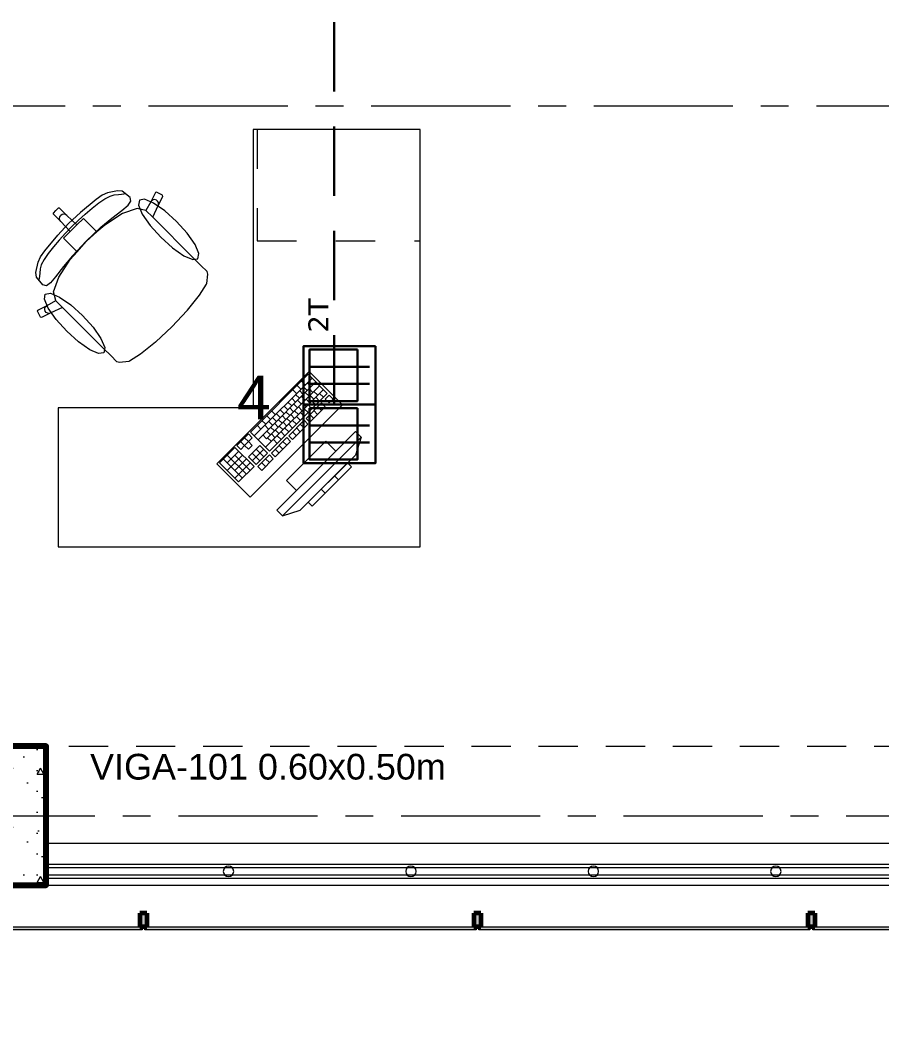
# Model space of a CAD drawing. Header units: inches. Extents: x -19 to 5698, y -728 to 92.
# Drawn here: x 400.877 to 403.973, y 6.698 to 10.31 of the extents above; entities that cross this region are included whole.
import ezdxf

# ---------------------------------------------------------------- set-up
doc = ezdxf.new("R2010")
doc.units = ezdxf.units.IN
doc.header["$MEASUREMENT"] = 0
doc.set_wipeout_variables(frame=1)
for name, pattern in [('HIDDEN', [0.375, 0.25, -0.125]), ('Hidden Line', [0.195611, 0.141111, -0.0545]), ('Punto & Raya', [0.65, 0.5, -0.075, 0, -0.075]), ('Rayas', [0.282222, 0.141111, -0.141111]), ('Wipeout_Contour', [1, 0, -1])]:
    doc.linetypes.add(name, pattern=pattern)
doc.layers.get('0').update_dxf_attribs({"color": 61})
doc.layers.add('00 conduct tomacorr', color=120, linetype='HIDDEN', lineweight=30)
doc.layers.add('00 IE LUZ EMERGENCIA', color=253, linetype='Continuous', lineweight=0)
for name, color, linetype in [('02 _ ARQ _ ALB _ Ejes Generales', 251, 'Continuous'), ('02 _ ARQ _ ZON _ Espacio.3D', 7, 'Continuous'), ('08 _ STR _ EXT _ 06 Columnas', 7, 'Continuous'), ('08 _ STR _ EXT _ 07 Losa Aligerada', 7, 'Continuous'), ('08 _ STR _ EXT _ 09 Vigas', 251, 'Continuous'), ('Acabado - Muros', 7, 'Continuous'), ('Estructura - 04 MURO', 7, 'Continuous'), ('Interior - Escaleras & Barandillas', 7, 'Continuous'), ('Interior - Mobiliario', 7, 'Continuous'), ('Marcador - Secciones', 7, 'Continuous'), ('Notas - Etiquetas', 7, 'Continuous')]:
    doc.layers.add(name, color=color, linetype=linetype)
doc.styles.add('Annotative', font='arial.ttf')
doc.styles.add('Estilo_Generado_4', font='swisse.ttf')

# ---------------------------------------------------------------- blocks, each defined once
blk = doc.blocks.new('CAJA POP UP 6 MODULOS')
at = {"layer": '00 conduct tomacorr', "linetype": 'Continuous'}
for p, q in [((-0.095, -0.165), (-0.095, -0.0151)), ((-0.052, -0.165), (-0.052, -0.0151)), ((0.052, -0.165), (0.052, -0.0151)), ((0.095, -0.165), (0.095, -0.0151)), ((0, -0.165), (0, -0.18))]:
    blk.add_line(p, q, dxfattribs=at)
for points in [[(-0.147, 0), (0.147, 0), (0.147, -0.18), (-0.147, -0.18)], [(0, 0), (0.147, 0), (0.147, -0.18), (0, -0.18)]]:
    blk.add_lwpolyline(points, close=True, dxfattribs=at)
for points in [[(-0.138, -0.045), (-0.009, -0.045), (-0.009, -0.165), (-0.138, -0.165), (-0.138, -0.045)], [(0.009, -0.045), (0.138, -0.045), (0.138, -0.165), (0.009, -0.165), (0.009, -0.045)]]:
    blk.add_lwpolyline(points, dxfattribs=at)
at = {"color": 1, "insert": (-0.1807, -0.168), "char_height": 0.05, "attachment_point": 1, "rotation": 180}
blk.add_mtext_dynamic_manual_height_columns('{\\fVerdana|b0|i0|c0|p34;2T}', width=0.000481, gutter_width=0.1561, heights=[0], dxfattribs=at)

msp = doc.modelspace()

# ---------------------------------------------------------------- hatches: boundary and pattern name
at = {"layer": 'Acabado - Muros', "linetype": 'Continuous', "lineweight": 0}
for points in [[(401.3076, 7.1), (401.3076, 7.05), (401.3326, 7.05), (401.3326, 7.1)], [(402.5076, 7.1), (402.5076, 7.05), (402.5326, 7.05), (402.5326, 7.1)], [(403.7076, 7.1), (403.7076, 7.05), (403.7326, 7.05), (403.7326, 7.1)]]:
    msp.add_hatch(color=254, dxfattribs=at).paths.add_polyline_path(points)
at = {"layer": 'Acabado - Muros', "linetype": 'Continuous', "lineweight": 9}
for points in [[(400.1251, 7.04), (401.3151, 7.04), (401.3151, 7.05), (400.1251, 7.05)], [(401.3251, 7.04), (402.5151, 7.04), (402.5151, 7.05), (401.3251, 7.05)], [(402.5251, 7.04), (403.7151, 7.04), (403.7151, 7.05), (402.5251, 7.05)], [(403.7251, 7.04), (404.9151, 7.04), (404.9151, 7.05), (403.7251, 7.05)]]:
    msp.add_hatch(color=250, dxfattribs=at).paths.add_polyline_path(points)

# ---------------------------------------------------------------- linework, layer by layer
at = {"layer": '00 conduct tomacorr'}
msp.add_line((402.0059, 8.9276, 0), (402.0059, 12.8195, 0), dxfattribs=at)
at = {"layer": '02 _ ARQ _ ALB _ Ejes Generales', "color": 251, "linetype": 'Punto & Raya', "lineweight": 13, "true_color": 0x636466}
msp.add_line((375.8455, 7.45), (424.5701, 7.45), dxfattribs=at)
at = {"layer": '02 _ ARQ _ ZON _ Espacio.3D', "color": 254, "linetype": 'Continuous', "lineweight": 0, "flags": 128}
msp.add_lwpolyline([(407.0701, 7.7), (407.0697, 17.15), (400.5701, 17.15), (400.5701, 16.5), (400.345, 16.5), (400.345, 8.1), (400.5701, 8.1), (400.5701, 7.7), (400.9701, 7.7), (400.97, 7.3509), (406.8701, 7.35), (406.8701, 7.7)], close=True, dxfattribs=at)
at = {"layer": '08 _ STR _ EXT _ 07 Losa Aligerada', "color": 7, "linetype": 'Continuous', "lineweight": 18, "flags": 128}
msp.add_lwpolyline([(392.3198, 6.2), (397.1712, 6.2), (397.1712, 7.2), (407.0701, 7.2), (407.0701, 6.8828), (408.0698, 6.8828), (408.0698, 4.1), (413.5698, 4.1)], dxfattribs=at)
at = {"layer": '08 _ STR _ EXT _ 09 Vigas', "color": 251, "linetype": 'Hidden Line', "lineweight": 13, "true_color": 0x636466}
msp.add_line((400.5701, 7.7), (407.0701, 7.7), dxfattribs=at)
at = {"layer": 'Acabado - Muros', "color": 7, "linetype": 'Continuous', "lineweight": 60}
for p, q in [((401.3326, 7.1), (401.3076, 7.1)), ((401.3076, 7.1), (401.3076, 7.05)), ((401.3326, 7.1), (401.3326, 7.05)), ((402.5076, 7.1), (402.5076, 7.05)), ((402.5326, 7.1), (402.5076, 7.1)), ((402.5326, 7.1), (402.5326, 7.05)), ((403.7076, 7.1), (403.7076, 7.05)), ((403.7326, 7.1), (403.7076, 7.1)), ((403.7326, 7.1), (403.7326, 7.05)), ((401.3326, 7.05), (401.3076, 7.05)), ((402.5326, 7.05), (402.5076, 7.05)), ((403.7326, 7.05), (403.7076, 7.05))]:
    msp.add_line(p, q, dxfattribs=at)
at = {"layer": 'Acabado - Muros', "color": 7, "linetype": 'Continuous', "lineweight": 13, "flags": 128}
for points in [[(400.1251, 7.04), (400.1251, 7.05), (401.3151, 7.05), (401.3151, 7.04)], [(401.3251, 7.04), (401.3251, 7.05), (402.5151, 7.05), (402.5151, 7.04)], [(402.5251, 7.04), (402.5251, 7.05), (403.7151, 7.05), (403.7151, 7.04)], [(403.7251, 7.04), (403.7251, 7.05), (404.9151, 7.05), (404.9151, 7.04)]]:
    msp.add_lwpolyline(points, close=True, dxfattribs=at)
at = {"layer": 'Interior - Mobiliario', "color": 175, "linetype": 'Rayas', "lineweight": 13}
for p, q in [((401.729, 9.9162), (401.729, 9.5162)), ((401.729, 9.5162), (402.314, 9.5162))]:
    msp.add_line(p, q, dxfattribs=at)
at = {"layer": 'Interior - Mobiliario', "color": 175, "linetype": 'Continuous', "lineweight": 13}
for p, q in [((401.1718, 9.6799), (401.1501, 9.665)), ((401.1911, 9.6888), (401.1718, 9.6799)), ((401.2272, 9.6966), (401.1911, 9.6888)), ((401.2003, 9.6772), (401.215, 9.6811)), ((401.215, 9.6811), (401.2304, 9.6823)), ((401.244, 9.6947), (401.2272, 9.6966)), ((401.2304, 9.6823), (401.2412, 9.6843)), ((401.2412, 9.6843), (401.2493, 9.6851)), ((401.2718, 9.6715), (401.244, 9.6947)), ((401.2493, 9.6851), (401.2538, 9.6859)), ((401.3632, 9.6896), (401.3462, 9.6564)), ((401.3672, 9.6909), (401.3632, 9.6896)), ((401.3886, 9.6801), (401.3672, 9.6909)), ((401.3899, 9.676), (401.3886, 9.6801)), ((401.1501, 9.665), (401.0934, 9.6181)), ((401.1358, 9.6338), (401.1596, 9.6524)), ((401.1596, 9.6524), (401.1815, 9.6672)), ((401.1815, 9.6672), (401.2003, 9.6772)), ((401.2429, 9.6257), (401.2652, 9.6443)), ((401.2652, 9.6443), (401.2752, 9.6586)), ((401.2752, 9.6586), (401.2718, 9.6715)), ((401.3462, 9.6564), (401.3289, 9.6254)), ((401.3499, 9.6611), (401.3462, 9.6564)), ((401.355, 9.664), (401.3499, 9.6611)), ((401.3608, 9.6647), (401.355, 9.664)), ((401.3664, 9.6631), (401.3608, 9.6647)), ((401.371, 9.6595), (401.3664, 9.6631)), ((401.3739, 9.6544), (401.371, 9.6595)), ((401.3729, 9.6429), (401.3899, 9.676)), ((401.3729, 9.6429), (401.3745, 9.6486)), ((401.3745, 9.6486), (401.3739, 9.6544)), ((400.9969, 9.6163), (401.0054, 9.6248)), ((400.9969, 9.612), (400.9969, 9.6163)), ((401.023, 9.5859), (400.9969, 9.612)), ((401.014, 9.6334), (401.0054, 9.6248)), ((401.0182, 9.6334), (401.014, 9.6334)), ((401.0443, 9.6073), (401.0182, 9.6334)), ((401.0198, 9.6023), (401.0231, 9.6072)), ((401.028, 9.6105), (401.0231, 9.6072)), ((401.0337, 9.6116), (401.028, 9.6105)), ((401.0395, 9.6105), (401.0337, 9.6116)), ((401.0443, 9.6073), (401.0395, 9.6105)), ((401.0808, 9.5733), (401.0443, 9.6073)), ((401.0934, 9.6181), (401.0512, 9.579)), ((401.0864, 9.5901), (401.1111, 9.6127)), ((401.1111, 9.6127), (401.1358, 9.6338)), ((401.245, 9.6146), (401.1811, 9.5732)), ((401.2068, 9.5978), (401.2429, 9.6257)), ((401.2969, 9.6329), (401.245, 9.6146)), ((401.3289, 9.6254), (401.2969, 9.6329)), ((401.3291, 9.6254), (401.3289, 9.6254)), ((401.3291, 9.6254), (401.3533, 9.6012)), ((401.3533, 9.6012), (401.3729, 9.6429)), ((401.0121, 9.5368), (401.0512, 9.579)), ((401.0186, 9.5965), (401.0198, 9.6023)), ((401.0197, 9.5908), (401.0186, 9.5965)), ((401.023, 9.5859), (401.0197, 9.5908)), ((401.057, 9.5494), (401.023, 9.5859)), ((401.063, 9.5673), (401.0864, 9.5901)), ((401.0808, 9.5733), (401.0689, 9.5614)), ((401.1045, 9.5969), (401.0808, 9.5733)), ((401.1256, 9.5758), (401.1045, 9.5969)), ((401.153, 9.5484), (401.1256, 9.5758)), ((401.1811, 9.5732), (401.153, 9.5484)), ((401.1675, 9.565), (401.2068, 9.5978)), ((401.5012, 9.4533), (401.3533, 9.6012)), ((400.9653, 9.4801), (401.0121, 9.5368)), ((401.0402, 9.5438), (401.0176, 9.5192)), ((401.0333, 9.5258), (401.057, 9.5494)), ((401.063, 9.5673), (401.0402, 9.5438)), ((401.057, 9.5494), (401.0689, 9.5614)), ((401.1147, 9.5156), (401.1675, 9.565)), ((401.153, 9.5484), (401.1152, 9.5151)), ((401.0176, 9.5192), (400.9964, 9.4944)), ((401.0545, 9.5046), (401.0333, 9.5258)), ((401.0818, 9.4773), (401.0545, 9.5046)), ((401.1147, 9.5156), (401.0652, 9.4628)), ((401.0818, 9.4773), (401.1152, 9.5151)), ((400.9504, 9.4584), (400.9653, 9.4801)), ((400.9779, 9.4706), (400.963, 9.4488)), ((400.9964, 9.4944), (400.9779, 9.4706)), ((401.0652, 9.4628), (401.0325, 9.4235)), ((401.0571, 9.4491), (401.0818, 9.4773)), ((400.9337, 9.4031), (400.9414, 9.4392)), ((400.9414, 9.4392), (400.9504, 9.4584)), ((400.953, 9.43), (400.9491, 9.4152)), ((400.963, 9.4488), (400.953, 9.43)), ((401.0157, 9.3853), (401.0571, 9.4491)), ((401.5267, 9.4278), (401.5012, 9.4533)), ((401.5487, 9.4058), (401.5267, 9.4278)), ((400.9355, 9.3863), (400.9337, 9.4031)), ((400.948, 9.3998), (400.946, 9.3891)), ((400.9491, 9.4152), (400.948, 9.3998)), ((401.0325, 9.4235), (401.0046, 9.3873)), ((401.5475, 9.3626), (401.5515, 9.3966)), ((401.5515, 9.3966), (401.5487, 9.4058)), ((400.9587, 9.3584), (400.9355, 9.3863)), ((400.9452, 9.381), (400.9444, 9.3765)), ((400.946, 9.3891), (400.9452, 9.381)), ((400.9716, 9.355), (400.9587, 9.3584)), ((400.986, 9.3651), (400.9716, 9.355)), ((401.0046, 9.3873), (400.986, 9.3651)), ((400.9974, 9.3333), (401.0157, 9.3853)), ((401.5217, 9.3205), (401.5466, 9.3605)), ((401.5466, 9.3605), (401.5475, 9.3626)), ((401.0048, 9.3014), (400.9974, 9.3333)), ((401.4782, 9.2668), (401.5217, 9.3205)), ((400.9407, 9.2671), (400.9738, 9.2841)), ((400.9692, 9.2804), (400.9738, 9.2841)), ((400.9738, 9.2841), (401.0048, 9.3014)), ((401.0049, 9.3012), (401.0048, 9.3014)), ((401.0049, 9.3012), (401.0291, 9.2769)), ((400.9394, 9.263), (400.9407, 9.2671)), ((400.9502, 9.2417), (400.9394, 9.263)), ((400.9873, 9.2573), (400.9542, 9.2404)), ((400.9656, 9.2695), (400.9663, 9.2753)), ((400.9671, 9.2638), (400.9656, 9.2695)), ((400.9663, 9.2753), (400.9692, 9.2804)), ((400.9708, 9.2592), (400.9671, 9.2638)), ((400.9759, 9.2564), (400.9708, 9.2592)), ((400.9817, 9.2557), (400.9759, 9.2564)), ((400.9873, 9.2573), (400.9817, 9.2557)), ((401.0291, 9.2769), (400.9873, 9.2573)), ((401.177, 9.1291), (401.0291, 9.2769)), ((401.4226, 9.2076), (401.4775, 9.266)), ((401.4775, 9.266), (401.4782, 9.2668)), ((400.9542, 9.2404), (400.9502, 9.2417)), ((401.4226, 9.2076), (401.3643, 9.1528)), ((401.3635, 9.1521), (401.3098, 9.1085)), ((401.3643, 9.1528), (401.3635, 9.1521)), ((401.2025, 9.1036), (401.177, 9.1291)), ((401.2244, 9.0816), (401.2025, 9.1036)), ((401.3098, 9.1085), (401.2698, 9.0836)), ((401.2337, 9.0787), (401.2244, 9.0816)), ((401.2676, 9.0827), (401.2337, 9.0787)), ((401.2698, 9.0836), (401.2676, 9.0827)), ((401.9121, 9.0367), (401.7043, 8.829)), ((401.9806, 8.9681), (401.9121, 9.0367)), ((401.9258, 9.023), (401.7181, 8.8153)), ((401.9395, 9.0093), (401.7318, 8.8015)), ((401.9532, 8.9955), (401.7628, 8.8051)), ((401.8722, 8.9969), (401.886, 8.9832)), ((401.8878, 9.0125), (401.9015, 8.9987)), ((401.9085, 9.0057), (401.9222, 8.992)), ((401.9669, 8.9818), (401.7592, 8.7741)), ((401.7729, 8.7604), (401.9806, 8.9681)), ((401.8567, 8.9813), (401.8704, 8.9676)), ((401.8669, 8.9641), (401.8806, 8.9504)), ((401.8808, 8.978), (401.8945, 8.9643)), ((401.8876, 8.9573), (401.9013, 8.9436)), ((401.8946, 8.9918), (401.9083, 8.9781)), ((401.9014, 8.9712), (401.9151, 8.9575)), ((401.9153, 8.985), (401.929, 8.9713)), ((401.9186, 8.9609), (401.9323, 8.9472)), ((401.9324, 8.9748), (401.9461, 8.9611)), ((401.9531, 8.968), (401.9668, 8.9543)), ((401.9875, 8.9613), (401.9736, 8.9474)), ((402.0012, 8.9475), (401.9875, 8.9613)), ((401.8254, 8.9226), (401.8391, 8.9089)), ((401.8392, 8.9364), (401.8529, 8.9227)), ((401.8531, 8.9503), (401.8668, 8.9366)), ((401.8599, 8.9296), (401.8736, 8.9159)), ((401.8737, 8.9435), (401.8874, 8.9298)), ((401.8909, 8.9332), (401.9046, 8.9195)), ((401.9598, 8.9336), (401.9044, 8.8782)), ((401.9047, 8.9471), (401.9184, 8.9334)), ((401.9115, 8.9264), (401.9252, 8.9127)), ((401.9254, 8.9403), (401.9391, 8.9266)), ((401.9392, 8.9541), (401.9529, 8.9404)), ((401.9735, 8.9199), (401.9598, 8.9336)), ((401.9736, 8.9474), (401.9874, 8.9337)), ((401.9874, 8.9337), (402.0012, 8.9475)), ((401.7632, 8.8878), (401.7769, 8.8741)), ((401.7805, 8.9051), (401.7942, 8.8914)), ((401.7977, 8.8949), (401.8114, 8.8812)), ((401.8115, 8.9087), (401.8252, 8.895)), ((401.8183, 8.8881), (401.832, 8.8744)), ((401.8322, 8.9019), (401.8459, 8.8882)), ((401.846, 8.9158), (401.8597, 8.9021)), ((401.8493, 8.8917), (401.8631, 8.878)), ((401.8632, 8.9055), (401.8769, 8.8918)), ((401.87, 8.8849), (401.8837, 8.8712)), ((401.877, 8.9194), (401.8908, 8.9057)), ((401.8838, 8.8987), (401.8975, 8.885)), ((401.8977, 8.9126), (401.9114, 8.8989)), ((401.9181, 8.8645), (401.9735, 8.9199)), ((401.9182, 8.892), (401.932, 8.8783)), ((401.9321, 8.9059), (401.9458, 8.8922)), ((401.9459, 8.9197), (401.9597, 8.906)), ((401.7286, 8.8532), (401.7423, 8.8395)), ((401.7459, 8.8705), (401.7596, 8.8568)), ((401.7561, 8.8533), (401.7699, 8.8396)), ((401.77, 8.8672), (401.7837, 8.8535)), ((401.7838, 8.881), (401.7976, 8.8673)), ((401.7906, 8.8604), (401.8043, 8.8467)), ((401.8045, 8.8742), (401.8182, 8.8605)), ((401.8078, 8.8501), (401.8215, 8.8364)), ((401.8217, 8.864), (401.8354, 8.8503)), ((401.8355, 8.8778), (401.8492, 8.8641)), ((401.8975, 8.8713), (401.8421, 8.8159)), ((401.8423, 8.8572), (401.856, 8.8435)), ((401.8558, 8.8022), (401.9112, 8.8575)), ((401.8561, 8.8711), (401.8698, 8.8573)), ((401.8836, 8.8574), (401.8973, 8.8437)), ((401.9112, 8.8575), (401.8975, 8.8713)), ((401.9044, 8.8782), (401.9181, 8.8645)), ((401.6974, 8.8221), (401.6559, 8.7805)), ((401.7111, 8.8083), (401.6974, 8.8221)), ((401.7043, 8.829), (401.7729, 8.7604)), ((401.7491, 8.8189), (401.7628, 8.8051)), ((401.7629, 8.8327), (401.7766, 8.819)), ((401.7768, 8.8466), (401.7905, 8.8328)), ((401.7801, 8.8225), (401.7938, 8.8087)), ((401.794, 8.8363), (401.8077, 8.8226)), ((402.0817, 8.8314), (401.7989, 8.5485)), ((401.8007, 8.8157), (401.8145, 8.802)), ((401.8146, 8.8295), (401.8283, 8.8158)), ((401.8284, 8.8434), (401.8422, 8.8296)), ((401.8421, 8.8159), (401.8558, 8.8022)), ((401.8559, 8.8297), (401.8696, 8.816)), ((401.8698, 8.8436), (401.8835, 8.8298)), ((402.1029, 8.8102), (402.0817, 8.8314)), ((401.6559, 8.7805), (401.6696, 8.7668)), ((401.6696, 8.7668), (401.6834, 8.7806)), ((401.6697, 8.7944), (401.6834, 8.7806)), ((401.6973, 8.7945), (401.6834, 8.7806)), ((401.6834, 8.7806), (401.6972, 8.7669)), ((401.6836, 8.8082), (401.6973, 8.7945)), ((401.7386, 8.7809), (401.697, 8.7394)), ((401.6972, 8.7669), (401.711, 8.7808)), ((401.6973, 8.7945), (401.7111, 8.8083)), ((401.711, 8.7808), (401.6973, 8.7945)), ((401.766, 8.7535), (401.7386, 8.7809)), ((401.7663, 8.8086), (401.78, 8.7949)), ((401.8352, 8.8089), (401.7798, 8.7536)), ((401.7869, 8.8018), (401.8006, 8.7881)), ((401.7935, 8.7398), (401.8489, 8.7952)), ((401.8075, 8.7812), (401.8212, 8.7675)), ((401.8201, 8.5273), (402.1029, 8.8102)), ((401.8213, 8.7951), (401.835, 8.7814)), ((401.9757, 8.796), (401.8342, 8.6546)), ((401.8489, 8.7952), (401.8352, 8.8089)), ((402.011, 8.7607), (401.9757, 8.796)), ((402.1029, 8.8102), (402.0817, 8.7465)), ((401.649, 8.7736), (401.5936, 8.7182)), ((401.6764, 8.7462), (401.621, 8.6908)), ((401.6627, 8.7599), (401.6211, 8.7183)), ((401.6213, 8.7459), (401.6898, 8.6773)), ((401.6488, 8.746), (401.7037, 8.6912)), ((401.7175, 8.705), (401.649, 8.7736)), ((401.7523, 8.7672), (401.7107, 8.7257)), ((401.7109, 8.7532), (401.7383, 8.7258)), ((401.7245, 8.7119), (401.766, 8.7535)), ((401.7247, 8.7671), (401.7521, 8.7396)), ((401.7728, 8.7466), (401.7313, 8.7051)), ((401.7866, 8.7329), (401.7728, 8.7466)), ((401.7798, 8.7536), (401.7935, 8.7398)), ((401.7936, 8.7674), (401.8073, 8.7537)), ((401.8696, 8.6192), (402.011, 8.7607)), ((402.0817, 8.7465), (401.8837, 8.5485)), ((401.5936, 8.7182), (401.6621, 8.6496)), ((401.6074, 8.732), (401.676, 8.6635)), ((401.7038, 8.7187), (401.6484, 8.6633)), ((401.6901, 8.7324), (401.6486, 8.6909)), ((401.6621, 8.6496), (401.7175, 8.705)), ((401.697, 8.7394), (401.7245, 8.7119)), ((401.7313, 8.7051), (401.745, 8.6914)), ((401.745, 8.6914), (401.7866, 8.7329)), ((401.7452, 8.7189), (401.7589, 8.7052)), ((401.759, 8.7328), (401.7727, 8.7191)), ((402.0534, 8.7182), (401.912, 8.5768)), ((402.0676, 8.7041), (402.0534, 8.7182)), ((401.9262, 8.5627), (402.0676, 8.7041)), ((402.0063, 8.6711), (402.0204, 8.657)), ((401.8342, 8.6546), (401.8696, 8.6192)), ((401.9592, 8.624), (401.9733, 8.6098)), ((401.912, 8.5768), (401.9262, 8.5627)), ((401.7989, 8.5485), (401.8201, 8.5273)), ((401.8201, 8.5273), (401.8837, 8.5485))]:
    msp.add_line(p, q, dxfattribs=at)
at = {"layer": 'Interior - Mobiliario', "color": 175, "linetype": 'Continuous', "lineweight": 13, "flags": 128}
for points in [[(402.314, 8.4162), (402.314, 9.9162), (401.714, 9.9162), (401.714, 8.9162), (401.014, 8.9162), (401.014, 8.4162)], [(401.4391, 9.5861), (401.3966, 9.6242), (401.3563, 9.6522), (401.3242, 9.6658), (401.3053, 9.663), (401.3024, 9.6441), (401.316, 9.612), (401.344, 9.5716), (401.3822, 9.5291), (401.4247, 9.491), (401.465, 9.463), (401.4971, 9.4494), (401.516, 9.4522), (401.5189, 9.4712), (401.5053, 9.5032), (401.4773, 9.5436)], [(401.0442, 9.1911), (401.006, 9.2336), (400.978, 9.274), (400.9644, 9.3061), (400.9673, 9.325), (400.9862, 9.3278), (401.0183, 9.3142), (401.0586, 9.2862), (401.1011, 9.2481), (401.1393, 9.2056), (401.1673, 9.1652), (401.1809, 9.1332), (401.178, 9.1142), (401.1591, 9.1114), (401.127, 9.125), (401.0867, 9.153)], [(402.0358, 8.9268), (401.9156, 9.047), (401.5832, 8.7147), (401.7034, 8.5945)]]:
    msp.add_lwpolyline(points, close=True, dxfattribs=at)
at = {"layer": 'Marcador - Secciones', "color": 251, "linetype": 'Punto & Raya', "lineweight": 13, "true_color": 0x636466}
msp.add_line((374.9384, 10.0018), (416.3507, 10.0018), dxfattribs=at)

# ---------------------------------------------------------------- block references
at = {"layer": '00 conduct tomacorr', "xscale": 1.432830642179531, "yscale": 1.432830642179531, "zscale": 1.432830642179531, "rotation": 269.9999999999999}
msp.add_blockref('CAJA POP UP 6 MODULOS', (402.1534, 8.9276, 0), dxfattribs=at)

# ---------------------------------------------------------------- texts
at = {"layer": '00 IE LUZ EMERGENCIA', "style": 'Annotative'}
msp.add_attdef('4', (401.6565, 8.8753, 0), '', height=0.1562, dxfattribs=at)
at = {"layer": 'Notas - Etiquetas', "color": 171, "linetype": 'Continuous', "lineweight": 13, "insert": (401.1282, 7.6724), "char_height": 0.0925, "attachment_point": 1, "style": 'Estilo_Generado_4'}
msp.add_mtext('\\A1;{\\pql;\\fSwis721 Ex BT|b0|i0|c0|p34;VIGA-101\\fSwis721 Ex BT|b0|i0|c0|p34; \\fSwis721 Ex BT|b0|i0|c0|p34;0.60\\fSwis721 Ex BT|b0|i0|c0|p34;x\\fSwis721 Ex BT|b0|i0|c0|p34;0.50\\fSwis721 Ex BT|b0|i0|c0|p34;m}', dxfattribs=at)

# ---------------------------------------------------------------- next in the draw order: wipeouts: each hides what was drawn before it
at = {"color": 254, "linetype": 'Wipeout_Contour', "lineweight": 0, "ltscale": 13000.657052}
msp.add_wipeout([(400.9701, 7.2), (406.8701, 7.2), (406.8701, 7.35), (400.9701, 7.35)], dxfattribs=at).dxf.layer = 'Estructura - 04 MURO'

# ---------------------------------------------------------------- next in the draw order: hatches: boundary and pattern name
at = {"layer": '08 _ STR _ EXT _ 06 Columnas', "linetype": 'Continuous', "lineweight": 9}
h = msp.add_hatch(dxfattribs=at)
h.set_pattern_fill('HORMIGÓN_EN_MASA_0002', style=0, pattern_type=2)
h.set_pattern_definition([(0, (370.00008, 2e-08), (0, 0.3897114), [0.024375, -0.200625]), (0, (370.11258, 0.19486), (0, 0.3897114), [0.024375, -0.200625]), (60, (370.00008, 2e-08), (-0.3375, 0.1948557), [0.024375, -0.200625]), (60, (370.22508, 2e-08), (-0.3375, 0.1948557), [0.024375, -0.200625]), (120, (370.02445, 2e-08), (0.3375, 0.1948557), [0.024375, -0.200625]), (120, (370.24945, 2e-08), (0.3375, 0.1948557), [0.024375, -0.200625]), (0, (370.000076, 0.0375), (0, 0.075), [0, -0.075, 0, -0.1125]), (45, (370.037576, 0.0375), (-0.053033, 0.053033), [0, -0.05625, 0, -0.09375])])
h.paths.add_polyline_path([(400.0701, 8.1), (400.0701, 7.2), (400.9701, 7.2), (400.9701, 7.7), (400.5701, 7.7), (400.5701, 8.1)])

# ---------------------------------------------------------------- next in the draw order: linework, layer by layer
at = {"layer": '08 _ STR _ EXT _ 06 Columnas', "color": 7, "linetype": 'Continuous', "lineweight": 80, "flags": 128}
msp.add_lwpolyline([(400.0701, 8.1), (400.0701, 7.2), (400.9701, 7.2), (400.9701, 7.7), (400.5701, 7.7), (400.5701, 8.1)], close=True, dxfattribs=at)
at = {"layer": '08 _ STR _ EXT _ 09 Vigas', "color": 251, "linetype": 'Hidden Line', "lineweight": 13, "true_color": 0x636466}
msp.add_line((379.57, 7.2), (421.5701, 7.2), dxfattribs=at)
at = {"layer": 'Estructura - 04 MURO', "color": 7, "linetype": 'Continuous', "lineweight": 13, "flags": 128}
for points in [[(406.8701, 7.35), (400.9701, 7.35)], [(400.9701, 7.2), (406.8701, 7.2)]]:
    msp.add_lwpolyline(points, dxfattribs=at)
at = {"layer": 'Interior - Escaleras & Barandillas', "color": 161, "linetype": 'Continuous', "lineweight": 13, "flags": 128}
for points in [[(406.8701, 7.225), (406.8701, 7.275), (400.9701, 7.275), (400.9701, 7.225)], [(406.8701, 7.2375), (406.8701, 7.2625), (400.9701, 7.2625), (400.9701, 7.2375)], [(406.8701, 7.2375), (406.8701, 7.2625), (400.9701, 7.2625), (400.9701, 7.2375)], [(406.8701, 7.2375), (406.8701, 7.2625), (400.9701, 7.2625), (400.9701, 7.2375)]]:
    msp.add_lwpolyline(points, close=True, dxfattribs=at)
for points in [[(401.6256, 7.2688, 1), (401.6256, 7.2313, 1)], [(402.2812, 7.2688, 1), (402.2812, 7.2313, 1)], [(402.9367, 7.2688, 1), (402.9367, 7.2313, 1)], [(403.5923, 7.2688, 1), (403.5923, 7.2313, 1)]]:
    msp.add_lwpolyline(points, format="xyb", close=True, dxfattribs=at)

doc.saveas('drawing.dxf')
